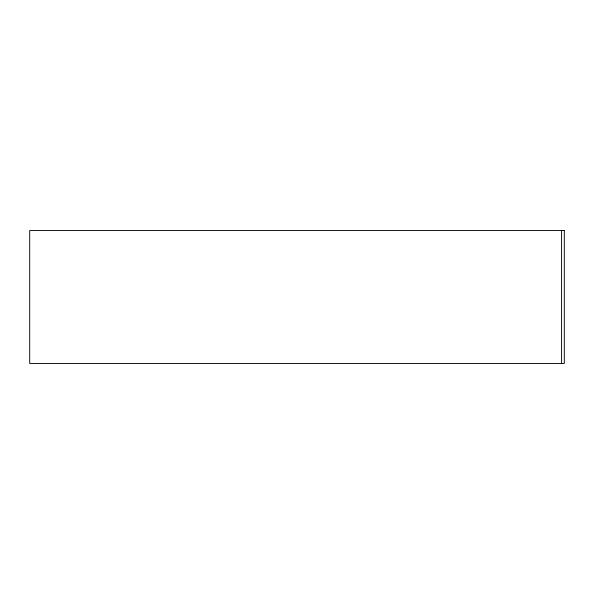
<?xml version="1.0" encoding="UTF-8"?>
<svg xmlns="http://www.w3.org/2000/svg" width="594" height="594" viewBox="0 0 594 594"><rect width="100%" height="100%" fill="white"/><g stroke="black" fill="none" stroke-linecap="round" stroke-linejoin="round"><path stroke-width="0.89" d="M561.582 230.517L561.582 363.483M564.3 230.517L29.7 230.517L29.7 363.483L564.3 363.483L564.3 230.517"/></g></svg>
